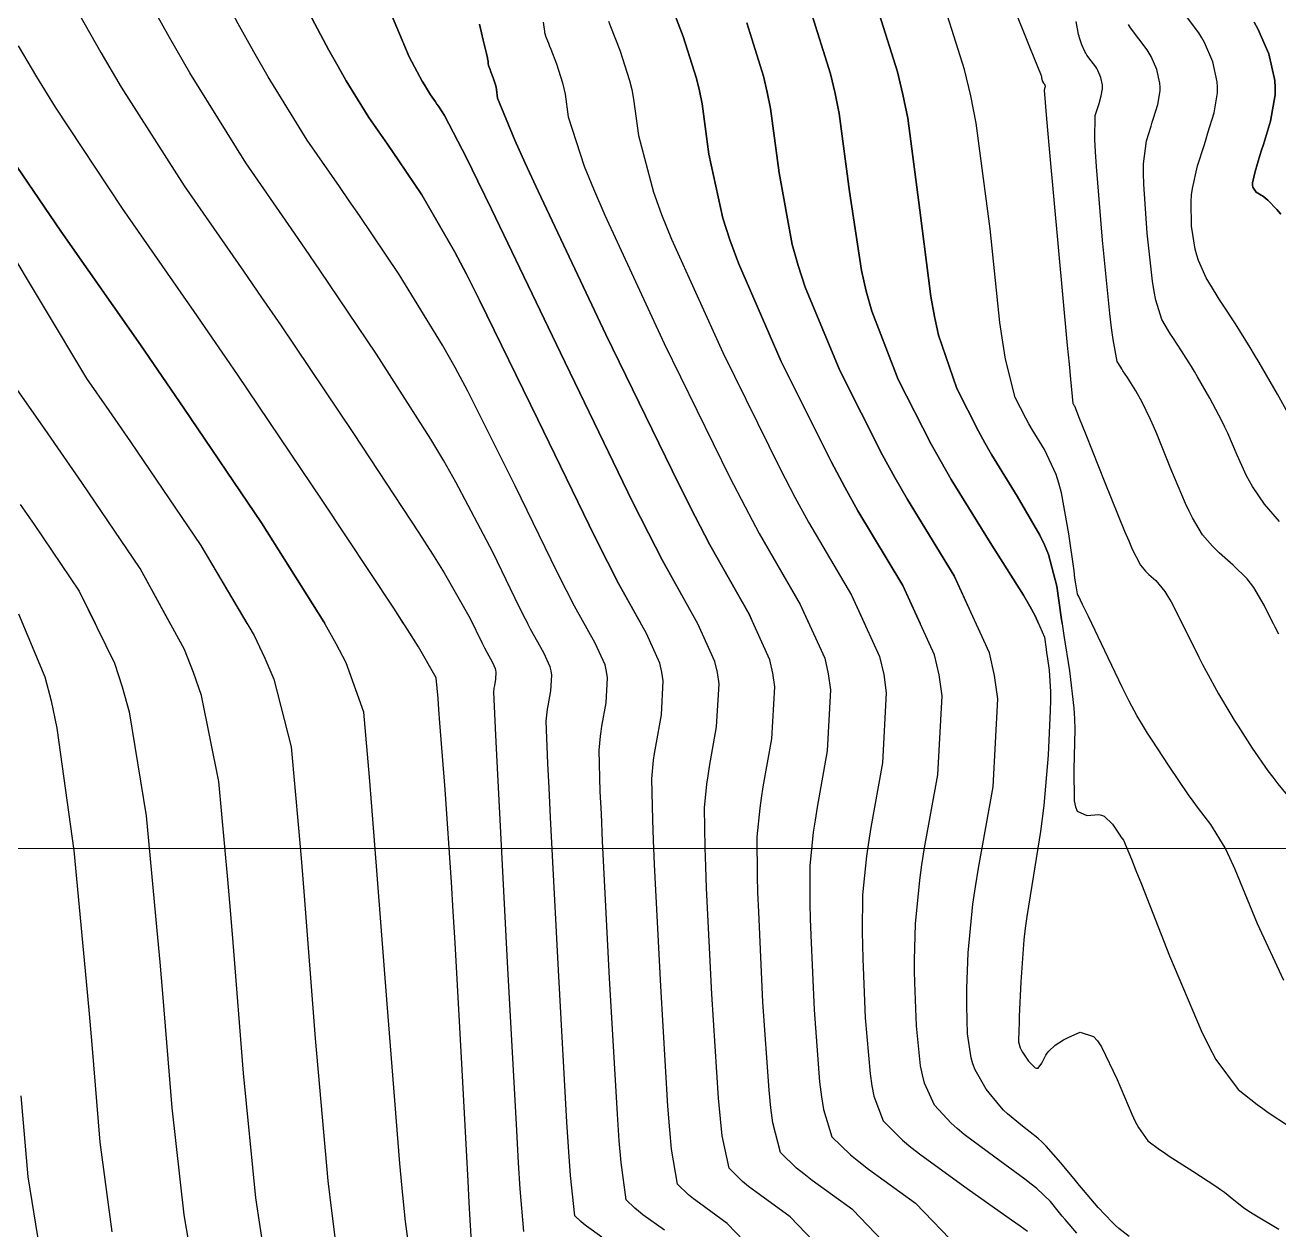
# Model space of a CAD drawing. Header units: metres. Extents: x 837117 to 838477, y 1189012 to 1191015.
# Drawn here: x 838005.33 to 838048.31, y 1189200.8 to 1189242.1 of the extents above; entities that cross this region are included whole.
import ezdxf

# ---------------------------------------------------------------- set-up
doc = ezdxf.new("R2010")
doc.units = ezdxf.units.M
doc.header["$LTSCALE"] = 0.3
doc.layers.add('COORD', color=7, linetype='Continuous', lineweight=20)
doc.layers.add('COTAS 10', color=1, linetype='Continuous')
doc.layers.add('COTAS INT', color=252, linetype='Continuous')

msp = doc.modelspace()

# ---------------------------------------------------------------- linework, layer by layer
at = {"layer": 'COORD'}
msp.add_line((837476.514, 1189213.872), (838476.514, 1189213.872), dxfattribs=at)
at = {"layer": 'COTAS 10'}
for points, elevation in [([(838032.623, 1189200.137), (838031.556, 1189201.25), (838030.38, 1189202.1), (838030.136, 1189202.29), (838029.927, 1189202.46), (838029.463, 1189202.91), (838029.23, 1189204.021), (838029.166, 1189204.608), (838029.102, 1189205.317), (838028.873, 1189208.884), (838028.696, 1189212.514), (838028.665, 1189213.261), (838028.642, 1189213.897), (838028.621, 1189215.264), (838028.703, 1189216.078), (838028.745, 1189216.365), (838028.794, 1189216.68), (838029.038, 1189218.039), (838029.12, 1189219.515), (838029.066, 1189219.903), (838028.979, 1189220.282), (838028.389, 1189221.573), (838027.177, 1189223.747), (838026.698, 1189224.682), (838026.156, 1189225.761), (838023.681, 1189230.862), (838021.319, 1189235.787), (838020.849, 1189236.756), (838020.459, 1189237.553), (838019.715, 1189239.004), (838019.505, 1189239.317), (838019.451, 1189239.395), (838019.4, 1189239.471), (838019.229, 1189239.715), (838019.022, 1189240.05), (838018.946, 1189240.182), (838018.863, 1189240.332), (838018.5, 1189241.014), (838017.658, 1189243.03)], 1840), ([(838017.658, 1189243.03), (838018.5, 1189241.014), (838018.863, 1189240.332), (838018.946, 1189240.182), (838019.022, 1189240.05), (838019.229, 1189239.715), (838019.4, 1189239.471), (838019.451, 1189239.395), (838019.505, 1189239.317), (838019.715, 1189239.004), (838020.459, 1189237.553), (838020.849, 1189236.756), (838021.319, 1189235.787), (838023.681, 1189230.862), (838026.156, 1189225.761), (838026.698, 1189224.682), (838027.177, 1189223.747), (838028.38, 1189221.589)], 1840), ([(838043.18, 1189200.567), (838042.822, 1189200.844), (838042.711, 1189200.947), (838042.593, 1189201.062), (838042.123, 1189201.571), (838041.618, 1189202.161), (838041.479, 1189202.326), (838041.34, 1189202.492), (838040.839, 1189203.101), (838040.334, 1189203.668), (838040.193, 1189203.808), (838040.05, 1189203.94), (838039.527, 1189204.357), (838039.013, 1189204.774), (838038.876, 1189204.907), (838038.741, 1189205.048), (838038.274, 1189205.619), (838037.901, 1189206.287), (838037.826, 1189206.49), (838037.763, 1189206.7), (838037.638, 1189207.52), (838037.613, 1189208.474), (838037.614, 1189208.769), (838037.618, 1189209.077), (838037.658, 1189210.299), (838037.826, 1189211.966), (838037.911, 1189212.555), (838038.012, 1189213.199), (838038.513, 1189215.984), (838038.679, 1189219.008), (838038.569, 1189219.802), (838038.391, 1189220.577), (838037.183, 1189223.222), (838035.578, 1189225.836), (838035.149, 1189226.592), (838034.727, 1189227.362), (838033.258, 1189230.258), (838032.073, 1189233.115), (838031.829, 1189233.86), (838031.623, 1189234.585), (838031.182, 1189237.036), (838030.889, 1189239.237), (838030.775, 1189239.803), (838030.648, 1189240.351), (838030.069, 1189242.177)], 1850), ([(838030.069, 1189242.177), (838030.648, 1189240.351), (838030.775, 1189239.803), (838030.889, 1189239.237), (838031.182, 1189237.036), (838031.623, 1189234.585), (838031.829, 1189233.86), (838032.073, 1189233.115), (838033.258, 1189230.258), (838034.727, 1189227.362), (838035.149, 1189226.592), (838035.578, 1189225.836), (838037.183, 1189223.222), (838037.929, 1189221.589)], 1850), ([(838048.314, 1189221.221), (838048.185, 1189221.461), (838047.806, 1189222.21), (838047.452, 1189222.821), (838047.339, 1189222.974), (838047.221, 1189223.121), (838046.74, 1189223.59), (838046.263, 1189224.008), (838046.146, 1189224.121), (838046.036, 1189224.233), (838045.694, 1189224.628), (838045.347, 1189225.212), (838045.234, 1189225.442), (838045.113, 1189225.702), (838044.614, 1189226.891), (838044.128, 1189228.084), (838044.016, 1189228.347), (838043.913, 1189228.581), (838043.622, 1189229.18), (838043.406, 1189229.558), (838043.35, 1189229.651), (838043.297, 1189229.74), (838043.12, 1189230.019), (838042.967, 1189230.254), (838042.929, 1189230.314), (838042.892, 1189230.373), (838042.773, 1189230.568), (838042.63, 1189231.317), (838042.578, 1189231.725), (838042.521, 1189232.219), (838042.27, 1189234.728), (838042.057, 1189237.254), (838042.024, 1189237.76), (838042.002, 1189238.181), (838042.017, 1189239.004), (838042.102, 1189239.273), (838042.125, 1189239.345), (838042.147, 1189239.417), (838042.224, 1189239.671), (838042.267, 1189239.919), (838042.268, 1189239.988), (838042.264, 1189240.057), (838042.207, 1189240.308), (838042.103, 1189240.547), (838042.069, 1189240.609), (838042.032, 1189240.67), (838041.88, 1189240.873), (838041.728, 1189241.075), (838041.691, 1189241.134), (838041.657, 1189241.195), (838041.553, 1189241.428), (838041.477, 1189241.659), (838041.461, 1189241.719), (838041.446, 1189241.777), (838041.41, 1189241.973), (838041.364, 1189242.222)], 1860), ([(838048.12, 1189221.589), (838047.806, 1189222.21), (838047.452, 1189222.821), (838047.339, 1189222.974), (838047.221, 1189223.121), (838046.74, 1189223.59), (838046.263, 1189224.008), (838046.146, 1189224.121), (838046.036, 1189224.233), (838045.694, 1189224.628), (838045.347, 1189225.212), (838045.234, 1189225.442), (838045.113, 1189225.702), (838044.614, 1189226.891), (838044.128, 1189228.084), (838044.016, 1189228.347), (838043.913, 1189228.581), (838043.622, 1189229.18), (838043.406, 1189229.558), (838043.35, 1189229.651), (838043.297, 1189229.74), (838043.12, 1189230.019), (838042.967, 1189230.254), (838042.929, 1189230.314), (838042.892, 1189230.373), (838042.773, 1189230.568), (838042.63, 1189231.317), (838042.578, 1189231.725), (838042.521, 1189232.219), (838042.27, 1189234.728), (838042.057, 1189237.254), (838042.024, 1189237.76), (838042.002, 1189238.181), (838042.017, 1189239.004), (838042.102, 1189239.273), (838042.125, 1189239.345), (838042.147, 1189239.417), (838042.224, 1189239.671), (838042.267, 1189239.919), (838042.268, 1189239.988), (838042.264, 1189240.057), (838042.207, 1189240.308), (838042.103, 1189240.547), (838042.069, 1189240.609), (838042.032, 1189240.67), (838041.88, 1189240.873), (838041.728, 1189241.075), (838041.691, 1189241.134), (838041.657, 1189241.195), (838041.553, 1189241.428), (838041.477, 1189241.659), (838041.461, 1189241.719), (838041.446, 1189241.777), (838041.41, 1189241.973), (838041.364, 1189242.222)], 1860), ([(838020.652, 1189200.2), (838020.591, 1189201.146), (838020.558, 1189201.735), (838020.518, 1189202.465), (838020.316, 1189206.281), (838020.075, 1189210.639), (838020.011, 1189211.71), (838019.948, 1189212.723), (838019.727, 1189215.894), (838019.552, 1189218.179), (838019.516, 1189218.633), (838019.487, 1189219.01), (838019.428, 1189219.727), (838018.816, 1189220.791), (838018.437, 1189221.386), (838017.967, 1189222.111), (838015.516, 1189225.815), (838012.615, 1189230.119), (838011.862, 1189231.223), (838011.131, 1189232.288), (838008.671, 1189235.815), (838006.37, 1189239.292), (838005.738, 1189240.325), (838005.109, 1189241.389)], 1830), ([(838018.306, 1189221.589), (838017.967, 1189222.111), (838015.516, 1189225.815), (838012.615, 1189230.119), (838011.862, 1189231.223), (838011.131, 1189232.288), (838008.671, 1189235.815), (838006.37, 1189239.292), (838005.738, 1189240.325), (838005.109, 1189241.389)], 1830), ([(838005.11, 1189221.915), (838006.009, 1189219.759), (838006.221, 1189218.93), (838006.418, 1189218), (838006.998, 1189213.803), (838007.426, 1189209.317), (838007.527, 1189208.205), (838007.621, 1189207.149), (838007.898, 1189203.803), (838008.311, 1189200.732)], 1820)]:
    msp.add_lwpolyline(points, dxfattribs=dict(at, elevation=elevation))
at = {"layer": 'COTAS INT'}
for points, elevation in [([(838024.496, 1189221.589), (838024.168, 1189222.176), (838023.89, 1189222.719), (838023.575, 1189223.346), (838022.137, 1189226.308), (838020.508, 1189229.553), (838020.073, 1189230.359), (838019.645, 1189231.124), (838018.155, 1189233.55), (838016.793, 1189235.571), (838016.446, 1189236.081), (838016.11, 1189236.57), (838015.006, 1189238.155), (838013.66, 1189240.324), (838013.173, 1189241.181), (838012.636, 1189242.149), (838010.281, 1189246.569), (838007.933, 1189251.233), (838007.399, 1189252.354), (838006.916, 1189253.401), (838005.593, 1189256.569), (838004.665, 1189258.858)], 1836), ([(838022.561, 1189221.589), (838022.485, 1189221.737), (838022.284, 1189222.138), (838021.366, 1189224.031), (838020.103, 1189226.436), (838019.685, 1189227.16), (838019.238, 1189227.909), (838017.375, 1189230.822), (838015.437, 1189233.699), (838014.943, 1189234.425), (838014.466, 1189235.12), (838012.895, 1189237.375), (838010.979, 1189240.462), (838010.286, 1189241.681), (838009.522, 1189243.058), (838006.172, 1189249.347), (838003.07, 1189255.334)], 1834), ([(838004.188, 1189248.043), (838007.194, 1189242.455), (838007.93, 1189241.16), (838008.625, 1189239.973), (838010.783, 1189236.595), (838012.821, 1189233.669), (838013.44, 1189232.768), (838014.082, 1189231.826), (838016.595, 1189228.095), (838018.831, 1189224.694), (838019.297, 1189223.962), (838019.698, 1189223.319), (838020.594, 1189221.753), (838020.674, 1189221.589)], 1832), ([(838038.64, 1189244.148), (838039.585, 1189241.811), (838039.767, 1189241.36), (838039.914, 1189240.993), (838040.158, 1189240.374), (838040.172, 1189240.315), (838040.175, 1189240.302), (838040.178, 1189240.29), (838040.184, 1189240.257), (838040.189, 1189240.232), (838040.193, 1189240.216), (838040.203, 1189240.186), (838040.216, 1189240.156), (838040.221, 1189240.148), (838040.225, 1189240.14), (838040.245, 1189240.114), (838040.265, 1189240.087), (838040.27, 1189240.079), (838040.274, 1189240.071), (838040.288, 1189240.04), (838040.295, 1189240.007), (838040.296, 1189239.998), (838040.296, 1189239.989), (838040.29, 1189239.957), (838040.28, 1189239.924), (838040.277, 1189239.915), (838040.274, 1189239.905), (838040.263, 1189239.87), (838040.33, 1189239.023), (838040.376, 1189238.501), (838040.434, 1189237.855), (838040.745, 1189234.486), (838041.058, 1189231.122), (838041.119, 1189230.479), (838041.168, 1189229.961), (838041.249, 1189229.133), (838041.256, 1189229.121), (838041.259, 1189229.118), (838041.261, 1189229.114), (838041.27, 1189229.1), (838041.281, 1189229.083), (838041.284, 1189229.077), (838041.288, 1189229.072), (838041.301, 1189229.049), (838041.469, 1189228.631), (838041.571, 1189228.377), (838041.696, 1189228.063), (838042.345, 1189226.426), (838043.021, 1189224.756), (838043.163, 1189224.42), (838043.285, 1189224.14), (838043.563, 1189223.585), (838043.736, 1189223.385), (838043.792, 1189223.328), (838043.851, 1189223.271), (838044.092, 1189223.06), (838044.403, 1189222.68), (838044.506, 1189222.516), (838044.616, 1189222.326), (838045.076, 1189221.428), (838045.563, 1189220.435), (838045.691, 1189220.186), (838045.815, 1189219.948), (838046.239, 1189219.179), (838046.661, 1189218.47), (838046.784, 1189218.269), (838046.911, 1189218.067), (838047.391, 1189217.318), (838047.938, 1189216.538), (838048.106, 1189216.315), (838048.281, 1189216.089), (838048.974, 1189215.248)], 1858), ([(838038.64, 1189244.148), (838039.585, 1189241.811), (838039.767, 1189241.36), (838039.914, 1189240.993), (838040.158, 1189240.374), (838040.172, 1189240.315), (838040.175, 1189240.302), (838040.178, 1189240.29), (838040.184, 1189240.257), (838040.189, 1189240.232), (838040.193, 1189240.216), (838040.203, 1189240.186), (838040.216, 1189240.156), (838040.221, 1189240.148), (838040.225, 1189240.14), (838040.245, 1189240.114), (838040.265, 1189240.087), (838040.27, 1189240.079), (838040.274, 1189240.071), (838040.288, 1189240.04), (838040.295, 1189240.007), (838040.296, 1189239.998), (838040.296, 1189239.989), (838040.29, 1189239.957), (838040.28, 1189239.924), (838040.277, 1189239.915), (838040.274, 1189239.905), (838040.263, 1189239.87), (838040.33, 1189239.023), (838040.376, 1189238.501), (838040.434, 1189237.855), (838040.745, 1189234.486), (838041.058, 1189231.122), (838041.119, 1189230.479), (838041.168, 1189229.961), (838041.249, 1189229.133), (838041.256, 1189229.121), (838041.259, 1189229.118), (838041.261, 1189229.114), (838041.27, 1189229.1), (838041.281, 1189229.083), (838041.284, 1189229.077), (838041.288, 1189229.072), (838041.301, 1189229.049), (838041.469, 1189228.631), (838041.571, 1189228.377), (838041.696, 1189228.063), (838042.345, 1189226.426), (838043.021, 1189224.756), (838043.163, 1189224.42), (838043.285, 1189224.14), (838043.563, 1189223.585), (838043.736, 1189223.385), (838043.792, 1189223.328), (838043.851, 1189223.271), (838044.092, 1189223.06), (838044.403, 1189222.68), (838044.506, 1189222.516), (838044.616, 1189222.326), (838044.994, 1189221.589)], 1858), ([(838030.272, 1189200.111), (838029.404, 1189201.017), (838028.447, 1189201.709), (838028.248, 1189201.863), (838028.078, 1189202.002), (838027.701, 1189202.368), (838027.496, 1189203.568), (838027.434, 1189204.232), (838027.37, 1189205.04), (838027.12, 1189209.157), (838026.913, 1189213.321), (838026.875, 1189214.159), (838026.846, 1189214.861), (838026.814, 1189216.257), (838026.879, 1189216.9), (838026.911, 1189217.127), (838026.95, 1189217.376), (838027.144, 1189218.451), (838027.208, 1189219.617), (838027.165, 1189219.923), (838027.096, 1189220.223), (838026.631, 1189221.243), (838025.673, 1189222.962), (838025.294, 1189223.7), (838024.866, 1189224.554), (838022.909, 1189228.585), (838020.914, 1189232.67), (838020.461, 1189233.557), (838020.052, 1189234.338), (838018.935, 1189236.277), (838018.149, 1189237.444), (838017.948, 1189237.738), (838017.755, 1189238.02), (838017.118, 1189238.935), (838016.341, 1189240.187), (838016.06, 1189240.682), (838015.75, 1189241.24), (838014.391, 1189243.792)], 1838), ([(838014.391, 1189243.792), (838015.75, 1189241.24), (838016.06, 1189240.682), (838016.341, 1189240.187), (838017.118, 1189238.935), (838017.755, 1189238.02), (838017.948, 1189237.738), (838018.149, 1189237.444), (838018.935, 1189236.277), (838020.052, 1189234.338), (838020.461, 1189233.557), (838020.914, 1189232.67), (838022.909, 1189228.585), (838024.866, 1189224.554), (838025.294, 1189223.7), (838025.673, 1189222.962), (838026.438, 1189221.589)], 1838), ([(838048.478, 1189209.351), (838047.584, 1189211.294), (838046.814, 1189213.159), (838046.634, 1189213.555), (838046.467, 1189213.898), (838045.979, 1189214.701), (838045.519, 1189215.287), (838045.369, 1189215.493), (838045.21, 1189215.718), (838044.553, 1189216.691), (838043.944, 1189217.624), (838043.814, 1189217.825), (838043.702, 1189218.001), (838043.438, 1189218.428), (838043.178, 1189218.929), (838043.068, 1189219.151), (838042.941, 1189219.409), (838042.346, 1189220.645), (838041.781, 1189221.83), (838041.672, 1189222.057), (838041.585, 1189222.239), (838041.443, 1189222.531), (838041.438, 1189222.535), (838041.436, 1189222.537), (838041.433, 1189222.541), (838041.427, 1189222.552), (838041.424, 1189222.558), (838041.421, 1189222.566), (838041.407, 1189222.601), (838041.352, 1189222.944), (838041.323, 1189223.145), (838041.289, 1189223.392), (838041.117, 1189224.666), (838040.861, 1189226.066), (838040.773, 1189226.392), (838040.679, 1189226.691), (838040.278, 1189227.549), (838039.852, 1189228.239), (838039.742, 1189228.431), (838039.635, 1189228.625), (838039.275, 1189229.33), (838038.938, 1189230.649), (838038.845, 1189231.23), (838038.752, 1189231.904), (838038.419, 1189235.118), (838037.937, 1189238.743), (838037.75, 1189239.676), (838037.539, 1189240.579), (838036.586, 1189243.585)], 1856), ([(838041.896, 1189221.589), (838041.781, 1189221.83), (838041.672, 1189222.057), (838041.585, 1189222.239), (838041.443, 1189222.531), (838041.438, 1189222.535), (838041.436, 1189222.537), (838041.433, 1189222.541), (838041.427, 1189222.552), (838041.424, 1189222.558), (838041.421, 1189222.566), (838041.407, 1189222.601), (838041.352, 1189222.944), (838041.323, 1189223.145), (838041.289, 1189223.392), (838041.117, 1189224.666), (838040.861, 1189226.066), (838040.773, 1189226.392), (838040.679, 1189226.691), (838040.278, 1189227.549), (838039.852, 1189228.239), (838039.742, 1189228.431), (838039.635, 1189228.625), (838039.275, 1189229.33), (838038.938, 1189230.649), (838038.845, 1189231.23), (838038.752, 1189231.904), (838038.419, 1189235.118), (838037.937, 1189238.743), (838037.75, 1189239.676), (838037.539, 1189240.579), (838036.586, 1189243.585)], 1856), ([(838025.1, 1189200.552), (838024.581, 1189200.927), (838024.473, 1189201.011), (838024.381, 1189201.086), (838024.176, 1189201.284), (838024.027, 1189202.661), (838023.97, 1189203.479), (838023.905, 1189204.487), (838023.615, 1189209.703), (838023.346, 1189214.937), (838023.296, 1189215.956), (838023.256, 1189216.789), (838023.199, 1189218.242), (838023.23, 1189218.545), (838023.245, 1189218.651), (838023.263, 1189218.768), (838023.354, 1189219.273), (838023.384, 1189219.82), (838023.364, 1189219.964), (838023.332, 1189220.105), (838023.113, 1189220.584), (838022.663, 1189221.39), (838022.485, 1189221.737), (838022.284, 1189222.138), (838021.366, 1189224.031), (838020.103, 1189226.436), (838019.685, 1189227.16), (838019.238, 1189227.909), (838017.375, 1189230.822), (838015.437, 1189233.699), (838014.943, 1189234.425), (838014.466, 1189235.12), (838012.895, 1189237.375), (838010.979, 1189240.462), (838010.286, 1189241.681), (838009.522, 1189243.058)], 1834), ([(838034.414, 1189243.116), (838035.242, 1189240.503), (838035.425, 1189239.718), (838035.587, 1189238.907), (838036.007, 1189235.757), (838036.376, 1189232.798), (838036.506, 1189232.106), (838036.649, 1189231.471), (838037.269, 1189229.639), (838038.014, 1189228.181), (838038.236, 1189227.78), (838038.464, 1189227.382), (838039.346, 1189225.955), (838040.116, 1189224.619), (838040.275, 1189224.278), (838040.41, 1189223.949), (838040.699, 1189222.862), (838040.847, 1189221.806), (838040.893, 1189221.496), (838040.941, 1189221.179), (838041.134, 1189219.969), (838041.283, 1189218.684), (838041.304, 1189218.32), (838041.315, 1189217.951), (838041.285, 1189216.59), (838041.3, 1189215.502), (838041.341, 1189215.307), (838041.397, 1189215.158), (838041.734, 1189214.999), (838042.135, 1189215.04), (838042.233, 1189215.016), (838042.324, 1189214.977), (838042.606, 1189214.706), (838042.812, 1189214.397), (838042.856, 1189214.332), (838042.894, 1189214.277), (838042.984, 1189214.155), (838043.259, 1189213.509), (838043.414, 1189213.124), (838043.602, 1189212.649), (838044.566, 1189210.189), (838045.647, 1189207.636), (838045.909, 1189207.102), (838046.155, 1189206.644), (838046.911, 1189205.615), (838047.572, 1189205.096), (838047.758, 1189204.959), (838047.946, 1189204.825), (838048.637, 1189204.365)], 1854), ([(838040.879, 1189221.589), (838040.847, 1189221.806), (838040.699, 1189222.862), (838040.41, 1189223.949), (838040.275, 1189224.278), (838040.116, 1189224.619), (838039.346, 1189225.955), (838038.464, 1189227.382), (838038.236, 1189227.78), (838038.014, 1189228.181), (838037.269, 1189229.639), (838036.649, 1189231.471), (838036.506, 1189232.106), (838036.376, 1189232.798), (838036.007, 1189235.757), (838035.587, 1189238.907), (838035.425, 1189239.718), (838035.242, 1189240.503), (838034.414, 1189243.116)], 1854), ([(838007.194, 1189242.455), (838007.93, 1189241.16), (838008.625, 1189239.973), (838010.783, 1189236.595), (838012.821, 1189233.669), (838013.44, 1189232.768), (838014.082, 1189231.826), (838016.595, 1189228.095), (838018.831, 1189224.694), (838019.297, 1189223.962), (838019.698, 1189223.319), (838020.594, 1189221.753), (838020.994, 1189220.93), (838021.081, 1189220.756), (838021.159, 1189220.605), (838021.354, 1189220.254), (838021.449, 1189220.045), (838021.463, 1189219.984), (838021.472, 1189219.922), (838021.459, 1189219.684), (838021.42, 1189219.464), (838021.412, 1189219.413), (838021.405, 1189219.367), (838021.392, 1189219.235), (838021.461, 1189217.753), (838021.506, 1189216.855), (838021.563, 1189215.745), (838021.862, 1189209.975), (838022.173, 1189204.21), (838022.238, 1189203.103), (838022.293, 1189202.208), (838022.414, 1189200.742)], 1832), ([(838041.39, 1189200.687), (838040.989, 1189201.154), (838040.888, 1189201.274), (838040.791, 1189201.389), (838040.478, 1189201.767), (838040.013, 1189202.214), (838039.821, 1189202.371), (838039.601, 1189202.543), (838038.575, 1189203.288), (838037.524, 1189204.074), (838037.289, 1189204.272), (838037.077, 1189204.462), (838036.512, 1189205.077), (838036.167, 1189205.834), (838036.094, 1189206.113), (838036.031, 1189206.423), (838035.885, 1189207.793), (838035.83, 1189209.282), (838035.824, 1189209.668), (838035.822, 1189210.041), (838035.851, 1189211.292), (838036.002, 1189212.789), (838036.077, 1189213.317), (838036.168, 1189213.895), (838036.618, 1189216.395), (838036.767, 1189219.109), (838036.668, 1189219.822), (838036.508, 1189220.518), (838035.425, 1189222.892), (838033.884, 1189225.448), (838033.436, 1189226.258), (838032.979, 1189227.112), (838031.253, 1189230.568), (838029.785, 1189233.937), (838029.491, 1189234.737), (838029.246, 1189235.478), (838028.769, 1189237.676), (838028.54, 1189239.401), (838028.451, 1189239.846), (838028.35, 1189240.275), (838027.896, 1189241.707), (838027.452, 1189242.837)], 1848), ([(838027.452, 1189242.837), (838027.896, 1189241.707), (838028.35, 1189240.275), (838028.451, 1189239.846), (838028.54, 1189239.401), (838028.769, 1189237.676), (838029.246, 1189235.478), (838029.491, 1189234.737), (838029.785, 1189233.937), (838031.253, 1189230.568), (838032.979, 1189227.112), (838033.436, 1189226.258), (838033.884, 1189225.448), (838035.425, 1189222.892), (838036.02, 1189221.589)], 1848), ([(838032.241, 1189242.646), (838032.945, 1189240.427), (838033.1, 1189239.761), (838033.238, 1189239.072), (838033.594, 1189236.397), (838033.999, 1189233.691), (838034.168, 1189232.983), (838034.361, 1189232.293), (838035.264, 1189229.949), (838036.393, 1189227.737), (838036.73, 1189227.13), (838037.076, 1189226.525), (838038.413, 1189224.361), (838039.553, 1189222.557), (838039.774, 1189222.179), (838039.956, 1189221.853), (838040.273, 1189221.117), (838040.331, 1189220.705), (838040.349, 1189220.584), (838040.367, 1189220.46), (838040.442, 1189219.988), (838040.485, 1189219.241), (838040.483, 1189218.944), (838040.476, 1189218.608), (838040.4, 1189217.069), (838040.254, 1189215.348), (838040.202, 1189214.897), (838040.146, 1189214.458), (838039.903, 1189212.963), (838039.668, 1189211.537), (838039.618, 1189211.141), (838039.573, 1189210.744), (838039.465, 1189209.306), (838039.413, 1189208.113), (838039.404, 1189207.871), (838039.397, 1189207.667), (838039.391, 1189207.247), (838039.448, 1189207.041), (838039.481, 1189206.971), (838039.521, 1189206.896), (838039.73, 1189206.58), (838039.956, 1189206.356), (838040.009, 1189206.339), (838040.057, 1189206.342), (838040.191, 1189206.515), (838040.324, 1189206.792), (838040.371, 1189206.86), (838040.422, 1189206.925), (838040.641, 1189207.13), (838040.925, 1189207.309), (838041.015, 1189207.357), (838041.112, 1189207.405), (838041.506, 1189207.575), (838041.96, 1189207.428), (838042.095, 1189207.277), (838042.233, 1189207.078), (838042.766, 1189205.959), (838043.267, 1189204.764), (838043.385, 1189204.517), (838043.495, 1189204.306), (838043.819, 1189203.848), (838044.218, 1189203.555), (838044.375, 1189203.448), (838044.552, 1189203.33), (838045.361, 1189202.811), (838046.148, 1189202.3), (838046.312, 1189202.187), (838046.452, 1189202.087), (838046.764, 1189201.829), (838047.098, 1189201.568), (838047.253, 1189201.466), (838047.434, 1189201.351), (838048.314, 1189200.829)], 1852), ([(838040.07, 1189221.589), (838039.956, 1189221.853), (838039.774, 1189222.179), (838039.553, 1189222.557), (838038.413, 1189224.361), (838037.076, 1189226.525), (838036.73, 1189227.13), (838036.393, 1189227.737), (838035.264, 1189229.949), (838034.361, 1189232.293), (838034.168, 1189232.983), (838033.999, 1189233.691), (838033.594, 1189236.397), (838033.238, 1189239.072), (838033.1, 1189239.761), (838032.945, 1189240.427), (838032.241, 1189242.646)], 1852), ([(838027.252, 1189200.784), (838026.514, 1189201.318), (838026.361, 1189201.437), (838026.229, 1189201.544), (838025.939, 1189201.826), (838025.761, 1189203.114), (838025.702, 1189203.856), (838025.638, 1189204.763), (838025.367, 1189209.43), (838025.129, 1189214.129), (838025.086, 1189215.058), (838025.051, 1189215.825), (838025.006, 1189217.25), (838025.054, 1189217.722), (838025.078, 1189217.889), (838025.107, 1189218.072), (838025.249, 1189218.862), (838025.296, 1189219.719), (838025.265, 1189219.944), (838025.214, 1189220.164), (838024.872, 1189220.914), (838024.168, 1189222.176), (838023.89, 1189222.719), (838023.575, 1189223.346), (838022.137, 1189226.308), (838020.508, 1189229.553), (838020.073, 1189230.359), (838019.645, 1189231.124), (838018.155, 1189233.55), (838016.793, 1189235.571), (838016.446, 1189236.081), (838016.11, 1189236.57), (838015.006, 1189238.155), (838013.66, 1189240.324), (838013.173, 1189241.181), (838012.636, 1189242.149)], 1836), ([(838034.974, 1189200.162), (838033.708, 1189201.483), (838032.313, 1189202.491), (838032.023, 1189202.716), (838031.775, 1189202.918), (838031.225, 1189203.451), (838030.964, 1189204.474), (838030.898, 1189204.984), (838030.834, 1189205.593), (838030.626, 1189208.611), (838030.48, 1189211.706), (838030.455, 1189212.363), (838030.437, 1189212.933), (838030.428, 1189214.271), (838030.528, 1189215.256), (838030.578, 1189215.603), (838030.637, 1189215.984), (838030.933, 1189217.628), (838031.031, 1189219.414), (838030.966, 1189219.883), (838030.861, 1189220.341), (838030.148, 1189221.903), (838028.802, 1189224.281), (838028.298, 1189225.253), (838027.737, 1189226.361), (838025.236, 1189231.497), (838022.92, 1189236.403), (838022.475, 1189237.367), (838022.117, 1189238.159), (838021.532, 1189239.594), (838021.492, 1189239.895), (838021.476, 1189239.973), (838021.459, 1189240.048), (838021.379, 1189240.298), (838021.302, 1189240.496), (838021.285, 1189240.538), (838021.271, 1189240.574), (838021.238, 1189240.659), (838021.22, 1189240.719), (838021.216, 1189240.74), (838021.212, 1189240.762), (838021.201, 1189240.855), (838021.187, 1189240.961), (838021.182, 1189240.991), (838021.175, 1189241.021), (838021.147, 1189241.131), (838021.035, 1189241.585), (838020.977, 1189241.832), (838020.906, 1189242.131)], 1842), ([(838020.906, 1189242.131), (838020.977, 1189241.832), (838021.035, 1189241.585), (838021.147, 1189241.131), (838021.175, 1189241.021), (838021.182, 1189240.991), (838021.187, 1189240.961), (838021.201, 1189240.855), (838021.212, 1189240.762), (838021.216, 1189240.74), (838021.22, 1189240.719), (838021.238, 1189240.659), (838021.271, 1189240.574), (838021.285, 1189240.538), (838021.302, 1189240.496), (838021.379, 1189240.298), (838021.459, 1189240.048), (838021.476, 1189239.973), (838021.492, 1189239.895), (838021.532, 1189239.594), (838022.117, 1189238.159), (838022.475, 1189237.367), (838022.92, 1189236.403), (838025.236, 1189231.497), (838027.737, 1189226.361), (838028.298, 1189225.253), (838028.802, 1189224.281), (838030.148, 1189221.903), (838030.292, 1189221.589)], 1842), ([(838023.093, 1189242.202), (838023.122, 1189241.962), (838023.132, 1189241.905), (838023.142, 1189241.852), (838023.187, 1189241.698), (838023.273, 1189241.478), (838023.309, 1189241.384), (838023.352, 1189241.276), (838023.552, 1189240.768), (838023.756, 1189240.124), (838023.801, 1189239.931), (838023.841, 1189239.731), (838023.944, 1189238.955), (838024.493, 1189237.265), (838024.814, 1189236.49), (838025.208, 1189235.581), (838027.241, 1189231.187), (838029.485, 1189226.611), (838030.011, 1189225.588), (838030.496, 1189224.67), (838031.907, 1189222.233), (838032.744, 1189220.4), (838032.867, 1189219.863), (838032.943, 1189219.312), (838032.828, 1189217.217), (838032.481, 1189215.288), (838032.411, 1189214.841), (838032.352, 1189214.433), (838032.236, 1189213.278), (838032.232, 1189211.969), (838032.245, 1189211.464), (838032.263, 1189210.898), (838032.379, 1189208.338), (838032.566, 1189205.87), (838032.63, 1189205.361), (838032.698, 1189204.928), (838032.987, 1189203.993), (838033.624, 1189203.376), (838033.911, 1189203.142), (838034.247, 1189202.882), (838035.86, 1189201.715), (838037.324, 1189200.187)], 1844), ([(838023.093, 1189242.202), (838023.122, 1189241.962), (838023.132, 1189241.905), (838023.142, 1189241.852), (838023.187, 1189241.698), (838023.273, 1189241.478), (838023.309, 1189241.384), (838023.352, 1189241.276), (838023.552, 1189240.768), (838023.756, 1189240.124), (838023.801, 1189239.931), (838023.841, 1189239.731), (838023.944, 1189238.955), (838024.493, 1189237.265), (838024.814, 1189236.49), (838025.208, 1189235.581), (838027.241, 1189231.187), (838029.485, 1189226.611), (838030.011, 1189225.588), (838030.496, 1189224.67), (838031.907, 1189222.233), (838032.201, 1189221.589)], 1844), ([(838025.334, 1189242.231), (838025.402, 1189242.057), (838025.724, 1189241.237), (838026.053, 1189240.2), (838026.126, 1189239.888), (838026.19, 1189239.566), (838026.357, 1189238.315), (838026.87, 1189236.372), (838027.152, 1189235.613), (838027.496, 1189234.759), (838029.247, 1189230.878), (838031.232, 1189226.862), (838031.724, 1189225.923), (838032.19, 1189225.059), (838033.666, 1189222.563), (838034.626, 1189220.459), (838034.767, 1189219.842), (838034.855, 1189219.211), (838034.723, 1189216.806), (838034.324, 1189214.591), (838034.244, 1189214.079), (838034.177, 1189213.611), (838034.043, 1189212.285), (838034.027, 1189211.005), (838034.034, 1189210.566), (838034.046, 1189210.09), (838034.132, 1189208.065), (838034.298, 1189206.146), (838034.362, 1189205.737), (838034.432, 1189205.381), (838034.749, 1189204.535), (838035.412, 1189203.876), (838035.701, 1189203.637), (838036.035, 1189203.373), (838037.622, 1189202.22), (838039.151, 1189201.147), (838039.449, 1189200.935), (838039.692, 1189200.76)], 1846), ([(838025.334, 1189242.231), (838025.402, 1189242.057), (838025.724, 1189241.237), (838026.053, 1189240.2), (838026.126, 1189239.888), (838026.19, 1189239.566), (838026.357, 1189238.315), (838026.87, 1189236.372), (838027.152, 1189235.613), (838027.496, 1189234.759), (838029.247, 1189230.878), (838031.232, 1189226.862), (838031.724, 1189225.923), (838032.19, 1189225.059), (838033.666, 1189222.563), (838034.111, 1189221.589)], 1846), ([(838048.336, 1189225.081), (838047.825, 1189225.672), (838047.409, 1189226.284), (838047.305, 1189226.464), (838047.205, 1189226.649), (838046.882, 1189227.357), (838046.56, 1189228.106), (838046.461, 1189228.317), (838046.356, 1189228.53), (838045.942, 1189229.312), (838045.524, 1189230.044), (838045.416, 1189230.225), (838045.313, 1189230.396), (838044.971, 1189230.938), (838044.674, 1189231.394), (838044.599, 1189231.511), (838044.528, 1189231.625), (838044.297, 1189232.003), (838044.092, 1189232.674), (838044.037, 1189232.971), (838043.983, 1189233.317), (838043.795, 1189234.97), (838043.68, 1189236.653), (838043.672, 1189237.019), (838043.675, 1189237.34), (838043.77, 1189238.138), (838043.93, 1189238.64), (838043.972, 1189238.776), (838044.014, 1189238.911), (838044.159, 1189239.384), (838044.239, 1189239.849), (838044.24, 1189239.978), (838044.232, 1189240.107), (838044.126, 1189240.576), (838043.931, 1189241.023), (838043.867, 1189241.139), (838043.799, 1189241.252), (838043.514, 1189241.632), (838043.23, 1189242.009), (838043.161, 1189242.12)], 1862), ([(838048.336, 1189225.081), (838047.825, 1189225.672), (838047.409, 1189226.284), (838047.305, 1189226.464), (838047.205, 1189226.649), (838046.882, 1189227.357), (838046.56, 1189228.106), (838046.461, 1189228.317), (838046.356, 1189228.53), (838045.942, 1189229.312), (838045.524, 1189230.044), (838045.416, 1189230.225), (838045.313, 1189230.396), (838044.971, 1189230.938), (838044.674, 1189231.394), (838044.599, 1189231.511), (838044.528, 1189231.625), (838044.297, 1189232.003), (838044.092, 1189232.674), (838044.037, 1189232.971), (838043.983, 1189233.317), (838043.795, 1189234.97), (838043.68, 1189236.653), (838043.672, 1189237.019), (838043.675, 1189237.34), (838043.77, 1189238.138), (838043.93, 1189238.64), (838043.972, 1189238.776), (838044.014, 1189238.911), (838044.159, 1189239.384), (838044.239, 1189239.849), (838044.24, 1189239.978), (838044.232, 1189240.107), (838044.126, 1189240.576), (838043.931, 1189241.023), (838043.867, 1189241.139), (838043.799, 1189241.252), (838043.514, 1189241.632), (838043.23, 1189242.009), (838043.161, 1189242.12)], 1862), ([(838048.8, 1189228.48), (838048.263, 1189229.444), (838047.641, 1189230.53), (838047.482, 1189230.799), (838047.329, 1189231.053), (838046.821, 1189231.857), (838046.381, 1189232.533), (838046.27, 1189232.707), (838046.164, 1189232.876), (838045.821, 1189233.439), (838045.554, 1189234.03), (838045.497, 1189234.217), (838045.446, 1189234.415), (838045.32, 1189235.211), (838045.303, 1189236.052), (838045.32, 1189236.277), (838045.347, 1189236.499), (838045.524, 1189237.271), (838045.757, 1189238.008), (838045.819, 1189238.207), (838045.881, 1189238.404), (838046.093, 1189239.098), (838046.211, 1189239.779), (838046.212, 1189239.968), (838046.2, 1189240.157), (838046.045, 1189240.843), (838045.76, 1189241.499), (838045.666, 1189241.669), (838045.566, 1189241.835), (838045.149, 1189242.392)], 1864), ([(838048.8, 1189228.48), (838048.263, 1189229.444), (838047.641, 1189230.53), (838047.482, 1189230.799), (838047.329, 1189231.053), (838046.821, 1189231.857), (838046.381, 1189232.533), (838046.27, 1189232.707), (838046.164, 1189232.876), (838045.821, 1189233.439), (838045.554, 1189234.03), (838045.497, 1189234.217), (838045.446, 1189234.415), (838045.32, 1189235.211), (838045.303, 1189236.052), (838045.32, 1189236.277), (838045.347, 1189236.499), (838045.524, 1189237.271), (838045.757, 1189238.008), (838045.819, 1189238.207), (838045.881, 1189238.404), (838046.093, 1189239.098), (838046.211, 1189239.779), (838046.212, 1189239.968), (838046.2, 1189240.157), (838046.045, 1189240.843), (838045.76, 1189241.499), (838045.666, 1189241.669), (838045.566, 1189241.835), (838045.149, 1189242.392)], 1864), ([(838048.382, 1189235.622), (838048.237, 1189235.781), (838047.935, 1189236.098), (838047.796, 1189236.212), (838047.754, 1189236.243), (838047.71, 1189236.272), (838047.539, 1189236.374), (838047.422, 1189236.543), (838047.413, 1189236.615), (838047.413, 1189236.697), (838047.495, 1189237.084), (838047.665, 1189237.627), (838047.721, 1189237.808), (838047.781, 1189238.002), (838048.027, 1189238.811), (838048.182, 1189239.708), (838048.185, 1189239.958), (838048.169, 1189240.207), (838047.964, 1189241.111), (838047.588, 1189241.975), (838047.465, 1189242.199)], 1866), ([(838047.465, 1189242.199), (838047.588, 1189241.975), (838047.964, 1189241.111), (838048.169, 1189240.207), (838048.185, 1189239.958), (838048.182, 1189239.708), (838048.027, 1189238.811), (838047.781, 1189238.002), (838047.721, 1189237.808), (838047.665, 1189237.627), (838047.495, 1189237.084), (838047.413, 1189236.697), (838047.413, 1189236.615), (838047.422, 1189236.543), (838047.539, 1189236.374), (838047.71, 1189236.272), (838047.754, 1189236.243), (838047.796, 1189236.212), (838047.935, 1189236.098), (838048.237, 1189235.781), (838048.382, 1189235.622)], 1866), ([(838018.597, 1189199.4), (838018.368, 1189201.088), (838018.28, 1189201.986), (838018.182, 1189203.07), (838017.739, 1189208.543), (838017.305, 1189214.146), (838017.213, 1189215.314), (838017.133, 1189216.315), (838016.942, 1189218.543), (838016.336, 1189220.233), (838015.994, 1189220.894), (838015.575, 1189221.64), (838013.435, 1189225.035), (838010.777, 1189228.968), (838010.034, 1189230.053), (838009.287, 1189231.136), (838006.56, 1189235.035), (838004.115, 1189238.611)], 1828), ([(838004.115, 1189238.611), (838006.56, 1189235.035), (838009.287, 1189231.136), (838010.034, 1189230.053), (838010.777, 1189228.968), (838013.435, 1189225.035), (838015.575, 1189221.64), (838015.604, 1189221.589)], 1828), ([(838004.535, 1189234.831), (838007.442, 1189229.984), (838008.205, 1189228.883), (838008.94, 1189227.816), (838011.353, 1189224.255), (838013.184, 1189221.17), (838013.551, 1189220.403), (838013.857, 1189219.674), (838014.456, 1189217.358), (838014.706, 1189214.566), (838014.792, 1189213.537), (838014.884, 1189212.397), (838015.279, 1189207.358), (838015.714, 1189202.486), (838015.833, 1189201.452), (838015.951, 1189200.554)], 1826), ([(838004.535, 1189234.831), (838007.442, 1189229.984), (838008.205, 1189228.883), (838008.94, 1189227.816), (838011.353, 1189224.255), (838012.936, 1189221.589)], 1826), ([(838013.533, 1189200.02), (838013.385, 1189200.917), (838013.246, 1189201.901), (838012.818, 1189206.173), (838012.463, 1189210.648), (838012.37, 1189211.759), (838012.279, 1189212.816), (838011.97, 1189216.173), (838011.377, 1189219.116), (838011.108, 1189219.912), (838010.792, 1189220.7), (838009.272, 1189223.475), (838007.277, 1189226.417), (838006.662, 1189227.31), (838006.02, 1189228.237), (838003.475, 1189231.865)], 1824), ([(838010.305, 1189221.589), (838009.272, 1189223.475), (838007.277, 1189226.417), (838006.662, 1189227.31), (838006.02, 1189228.237), (838003.475, 1189231.865)], 1824), ([(838005.166, 1189225.669), (838005.643, 1189224.977), (838007.191, 1189222.695), (838008.4, 1189220.229), (838008.664, 1189219.421), (838008.898, 1189218.558), (838009.484, 1189214.988), (838009.853, 1189211.067), (838009.949, 1189209.982), (838010.042, 1189208.898), (838010.358, 1189204.988), (838010.779, 1189201.317), (838010.938, 1189200.383)], 1822), ([(838005.166, 1189225.669), (838005.643, 1189224.977), (838007.191, 1189222.695), (838007.733, 1189221.589)], 1822), ([(838005.843, 1189200.148), (838005.437, 1189202.618), (838005.2, 1189205.399)], 1818)]:
    msp.add_lwpolyline(points, dxfattribs=dict(at, elevation=elevation))

doc.saveas('drawing.dxf')
